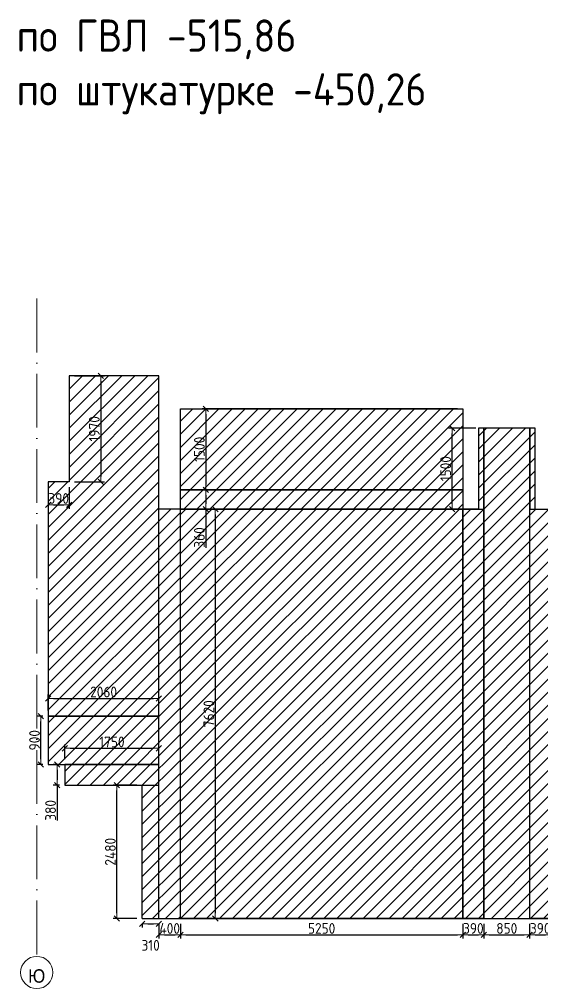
# Model space of a CAD drawing. Header units: millimetres. Extents: x 209 to 233005, y -171466 to 118936.
# Drawn here: x 86820 to 96532, y -2140 to 15894 of the extents above; entities that cross this region are included whole.
import ezdxf

# ---------------------------------------------------------------- set-up
doc = ezdxf.new("R2010")
doc.units = ezdxf.units.MM
doc.linetypes.add('50_200_ШТРИХ_1Т_ш5_п1_п1_', pattern=[1400, 1000, -200, 0, -200])
doc.layers.add('$AUDIT_BAD_LAYER1', color=7, linetype='Continuous')
doc.layers.add('ГВЛ', color=20, linetype='Continuous')
for name, color, linetype, lineweight, true_color in [('Оси-1', 7, 'Continuous', 20, 0xaaaaaa), ('Оси-2', 7, 'Continuous', 9, 0xaaaaaa), ('Оси-3', 7, '50_200_ШТРИХ_1Т_ш5_п1_п1_', 9, 0xaaaaaa)]:
    doc.layers.add(name, color=color, linetype=linetype, lineweight=lineweight, true_color=true_color)
for name, color, linetype, lineweight in [('Основные линии', 7, 'Continuous', 30), ('Пластиковые уголки', 1, 'Continuous', 30), ('Размеры', 7, 'Continuous', 15)]:
    doc.layers.add(name, color=color, linetype=linetype, lineweight=lineweight)
doc.styles.add('Arial', font='arial.ttf', dxfattribs={"width": 0.9, "height": 500})
doc.styles.add('СПДС', font='isocpeur.ttf', dxfattribs={"width": 0.9})
doc.dimstyles.new('Размера А3', dxfattribs={"dimtxt": 200, "dimasz": 100, "dimexe": 70, "dimexo": 100, "dimgap": 20, "dimtad": 1, "dimdec": 0, "dimrnd": 10, "dimzin": 0, "dimdsep": 46, "dimtxsty": 'СПДС', "dimblk": 'ARROWHEAD_6', "dimcen": 1, "dimclrd": 256, "dimclre": 256, "dimclrt": 256, "dimazin": 0, "dimtfac": 1, "dimtdec": 0, "dimtmove": 2, "dimatfit": 3, "dimfxl": 1, "dimtolj": 1, "dimtzin": 0, "dimarcsym": 0})

# ---------------------------------------------------------------- blocks, each defined once
blk = doc.blocks.new('ARROWHEAD_6')
at = {"color": 0, "linetype": 'Continuous'}
for p, q in [((0, 0), (-1, 0)), ((-0.5, -0.5), (0.5, 0.5))]:
    blk.add_line(p, q, dxfattribs=at)
blk = doc.blocks.new('*D35')
at = {"layer": 'Defpoints', "color": 0, "lineweight": 30, "transparency": 16777216}
for p in [(89416, 2331), (87666, 2032), (89416, 2032)]:
    blk.add_point(p, dxfattribs=at)
at = {"layer": 'Размеры', "lineweight": -2, "transparency": 16777216}
for p, q in [((87666, 2132), (87666, 2401)), ((89416, 2132), (89416, 2401)), ((87766, 2331), (89316, 2331))]:
    blk.add_line(p, q, dxfattribs=at)
at = {"layer": 'Размеры', "lineweight": -2, "transparency": 16777216, "xscale": 100, "yscale": 100, "zscale": 100, "rotation": 180}
blk.add_blockref('ARROWHEAD_6', (87666, 2331), dxfattribs=at)
at = {"layer": 'Размеры', "lineweight": -2, "transparency": 16777216, "xscale": 100, "yscale": 100, "zscale": 100}
blk.add_blockref('ARROWHEAD_6', (89416, 2331), dxfattribs=at)
at = {"layer": 'Размеры', "lineweight": 15, "transparency": 16777216, "insert": (88541, 2451), "char_height": 200, "attachment_point": 5, "style": 'СПДС'}
blk.add_mtext('\\A1;1750', dxfattribs=at)
blk = doc.blocks.new('*D36')
at = {"layer": 'Defpoints', "color": 0, "lineweight": 30, "transparency": 16777216}
for p in [(89416, 3260), (87356, 2932), (89416, 2932)]:
    blk.add_point(p, dxfattribs=at)
at = {"layer": 'Размеры', "lineweight": -2, "transparency": 16777216}
for p, q in [((87356, 3032), (87356, 3330)), ((87456, 3260), (89316, 3260)), ((89416, 3032), (89416, 3330))]:
    blk.add_line(p, q, dxfattribs=at)
at = {"layer": 'Размеры', "lineweight": -2, "transparency": 16777216, "xscale": 100, "yscale": 100, "zscale": 100, "rotation": 180}
blk.add_blockref('ARROWHEAD_6', (87356, 3260), dxfattribs=at)
at = {"layer": 'Размеры', "lineweight": -2, "transparency": 16777216, "xscale": 100, "yscale": 100, "zscale": 100}
blk.add_blockref('ARROWHEAD_6', (89416, 3260), dxfattribs=at)
at = {"layer": 'Размеры', "lineweight": 15, "transparency": 16777216, "insert": (88386, 3380), "char_height": 200, "attachment_point": 5, "style": 'СПДС'}
blk.add_mtext('\\A1;2060', dxfattribs=at)
blk = doc.blocks.new('*D37')
at = {"layer": 'Defpoints', "color": 0, "lineweight": 30, "transparency": 16777216}
for p in [(87746, 9262), (87746, 7292), (88334, 7292)]:
    blk.add_point(p, dxfattribs=at)
at = {"layer": 'Размеры', "lineweight": -2, "transparency": 16777216}
for p, q in [((87846, 9262), (88404, 9262)), ((88334, 9162), (88334, 7392)), ((87846, 7292), (88404, 7292))]:
    blk.add_line(p, q, dxfattribs=at)
at = {"layer": 'Размеры', "lineweight": -2, "transparency": 16777216, "xscale": 100, "yscale": 100, "zscale": 100}
for p, rotation in [((88334, 9262), 90), ((88334, 7292), 270)]:
    blk.add_blockref('ARROWHEAD_6', p, dxfattribs=dict(at, rotation=rotation))
at = {"layer": 'Размеры', "lineweight": 15, "transparency": 16777216, "insert": (88214, 8277), "char_height": 200, "attachment_point": 5, "rotation": 90, "style": 'СПДС'}
blk.add_mtext('\\A1;1970', dxfattribs=at)
blk = doc.blocks.new('*D38')
at = {"layer": 'Defpoints', "color": 0, "lineweight": 30, "transparency": 16777216}
for p in [(87356, 7292), (87746, 7292), (87746, 6860)]:
    blk.add_point(p, dxfattribs=at)
at = {"layer": 'Размеры', "lineweight": -2, "transparency": 16777216}
for p, q in [((87356, 7192), (87356, 6790)), ((87746, 7192), (87746, 6790)), ((87456, 6860), (87646, 6860))]:
    blk.add_line(p, q, dxfattribs=at)
at = {"layer": 'Размеры', "lineweight": -2, "transparency": 16777216, "xscale": 100, "yscale": 100, "zscale": 100, "rotation": 180}
blk.add_blockref('ARROWHEAD_6', (87356, 6860), dxfattribs=at)
at = {"layer": 'Размеры', "lineweight": -2, "transparency": 16777216, "xscale": 100, "yscale": 100, "zscale": 100}
blk.add_blockref('ARROWHEAD_6', (87746, 6860), dxfattribs=at)
at = {"layer": 'Размеры', "lineweight": 15, "transparency": 16777216, "insert": (87551, 6980), "char_height": 200, "attachment_point": 5, "style": 'СПДС'}
blk.add_mtext('\\A1;390', dxfattribs=at)
blk = doc.blocks.new('*D39')
at = {"layer": 'Defpoints', "color": 0, "lineweight": 30, "transparency": 16777216}
for p in [(88632, 1647), (89106, 1647), (89106, -833)]:
    blk.add_point(p, dxfattribs=at)
at = {"layer": 'Размеры', "lineweight": -2, "transparency": 16777216}
for p, q in [((89006, 1647), (88562, 1647)), ((88632, -733), (88632, 1547)), ((89006, -833), (88562, -833))]:
    blk.add_line(p, q, dxfattribs=at)
at = {"layer": 'Размеры', "lineweight": -2, "transparency": 16777216, "xscale": 100, "yscale": 100, "zscale": 100}
for p, rotation in [((88632, 1647), 90), ((88632, -833), 270)]:
    blk.add_blockref('ARROWHEAD_6', p, dxfattribs=dict(at, rotation=rotation))
at = {"layer": 'Размеры', "lineweight": 15, "transparency": 16777216, "insert": (88512, 407), "char_height": 200, "attachment_point": 5, "rotation": 90, "style": 'СПДС'}
blk.add_mtext('\\A1;2480', dxfattribs=at)
blk = doc.blocks.new('*D40')
at = {"layer": 'Defpoints', "color": 0, "lineweight": 30, "transparency": 16777216}
for p in [(89106, -833), (89416, -833), (89416, -934)]:
    blk.add_point(p, dxfattribs=at)
at = {"layer": 'Размеры', "lineweight": -2, "transparency": 16777216}
for p, q in [((89106, -933), (89106, -1004)), ((89206, -934), (89316, -934)), ((89416, -933), (89416, -1004))]:
    blk.add_line(p, q, dxfattribs=at)
at = {"layer": 'Размеры', "lineweight": -2, "transparency": 16777216, "xscale": 100, "yscale": 100, "zscale": 100, "rotation": 180}
blk.add_blockref('ARROWHEAD_6', (89106, -934), dxfattribs=at)
at = {"layer": 'Размеры', "lineweight": -2, "transparency": 16777216, "xscale": 100, "yscale": 100, "zscale": 100}
blk.add_blockref('ARROWHEAD_6', (89416, -934), dxfattribs=at)
at = {"layer": 'Размеры', "lineweight": 15, "transparency": 16777216, "insert": (89261, -1334), "char_height": 200, "attachment_point": 5, "style": 'СПДС'}
blk.add_mtext('\\A1;310', dxfattribs=at)
blk = doc.blocks.new('*D41')
at = {"layer": 'Defpoints', "color": 0, "lineweight": 30, "transparency": 16777216}
for p in [(89416, -833), (89816, -833), (89816, -1140)]:
    blk.add_point(p, dxfattribs=at)
at = {"layer": 'Размеры', "lineweight": -2, "transparency": 16777216}
for p, q in [((89416, -933), (89416, -1210)), ((89816, -933), (89816, -1210)), ((89516, -1140), (89716, -1140))]:
    blk.add_line(p, q, dxfattribs=at)
at = {"layer": 'Размеры', "lineweight": -2, "transparency": 16777216, "xscale": 100, "yscale": 100, "zscale": 100, "rotation": 180}
blk.add_blockref('ARROWHEAD_6', (89416, -1140), dxfattribs=at)
at = {"layer": 'Размеры', "lineweight": -2, "transparency": 16777216, "xscale": 100, "yscale": 100, "zscale": 100}
blk.add_blockref('ARROWHEAD_6', (89816, -1140), dxfattribs=at)
at = {"layer": 'Размеры', "lineweight": 15, "transparency": 16777216, "insert": (89616, -1020), "char_height": 200, "attachment_point": 5, "style": 'СПДС'}
blk.add_mtext('\\A1;400', dxfattribs=at)
blk = doc.blocks.new('*D42')
at = {"layer": 'Defpoints', "color": 0, "lineweight": 30, "transparency": 16777216}
for p in [(89816, -833), (95066, -833), (95066, -1140)]:
    blk.add_point(p, dxfattribs=at)
at = {"layer": 'Размеры', "lineweight": -2, "transparency": 16777216}
for p, q in [((89816, -933), (89816, -1210)), ((95066, -933), (95066, -1210)), ((89916, -1140), (94966, -1140))]:
    blk.add_line(p, q, dxfattribs=at)
at = {"layer": 'Размеры', "lineweight": -2, "transparency": 16777216, "xscale": 100, "yscale": 100, "zscale": 100, "rotation": 180}
blk.add_blockref('ARROWHEAD_6', (89816, -1140), dxfattribs=at)
at = {"layer": 'Размеры', "lineweight": -2, "transparency": 16777216, "xscale": 100, "yscale": 100, "zscale": 100}
blk.add_blockref('ARROWHEAD_6', (95066, -1140), dxfattribs=at)
at = {"layer": 'Размеры', "lineweight": 15, "transparency": 16777216, "insert": (92441, -1020), "char_height": 200, "attachment_point": 5, "style": 'СПДС'}
blk.add_mtext('\\A1;5250', dxfattribs=at)
blk = doc.blocks.new('*D43')
at = {"layer": 'Defpoints', "color": 0, "lineweight": 30, "transparency": 16777216}
for p in [(95066, -833), (95460, -833), (95460, -1140)]:
    blk.add_point(p, dxfattribs=at)
at = {"layer": 'Размеры', "lineweight": -2, "transparency": 16777216}
for p, q in [((95066, -933), (95066, -1210)), ((95460, -933), (95460, -1210)), ((95166, -1140), (95360, -1140))]:
    blk.add_line(p, q, dxfattribs=at)
at = {"layer": 'Размеры', "lineweight": -2, "transparency": 16777216, "xscale": 100, "yscale": 100, "zscale": 100, "rotation": 180}
blk.add_blockref('ARROWHEAD_6', (95066, -1140), dxfattribs=at)
at = {"layer": 'Размеры', "lineweight": -2, "transparency": 16777216, "xscale": 100, "yscale": 100, "zscale": 100}
blk.add_blockref('ARROWHEAD_6', (95460, -1140), dxfattribs=at)
at = {"layer": 'Размеры', "lineweight": 15, "transparency": 16777216, "insert": (95263, -1020), "char_height": 200, "attachment_point": 5, "style": 'СПДС'}
blk.add_mtext('\\A1;390', dxfattribs=at)
blk = doc.blocks.new('*D44')
at = {"layer": 'Defpoints', "color": 0, "lineweight": 30, "transparency": 16777216}
for p in [(95460, -833), (96310, -833), (96310, -1140)]:
    blk.add_point(p, dxfattribs=at)
at = {"layer": 'Размеры', "lineweight": -2, "transparency": 16777216}
for p, q in [((95460, -933), (95460, -1210)), ((96310, -933), (96310, -1210)), ((95560, -1140), (96210, -1140))]:
    blk.add_line(p, q, dxfattribs=at)
at = {"layer": 'Размеры', "lineweight": -2, "transparency": 16777216, "xscale": 100, "yscale": 100, "zscale": 100, "rotation": 180}
blk.add_blockref('ARROWHEAD_6', (95460, -1140), dxfattribs=at)
at = {"layer": 'Размеры', "lineweight": -2, "transparency": 16777216, "xscale": 100, "yscale": 100, "zscale": 100}
blk.add_blockref('ARROWHEAD_6', (96310, -1140), dxfattribs=at)
at = {"layer": 'Размеры', "lineweight": 15, "transparency": 16777216, "insert": (95885, -1020), "char_height": 200, "attachment_point": 5, "style": 'СПДС'}
blk.add_mtext('\\A1;850', dxfattribs=at)
blk = doc.blocks.new('*D45')
at = {"layer": 'Defpoints', "color": 0, "lineweight": 30, "transparency": 16777216}
for p in [(96310, -833), (96704, -833), (96704, -1140)]:
    blk.add_point(p, dxfattribs=at)
at = {"layer": 'Размеры', "lineweight": -2, "transparency": 16777216}
for p, q in [((96310, -933), (96310, -1210)), ((96704, -933), (96704, -1210)), ((96410, -1140), (96604, -1140))]:
    blk.add_line(p, q, dxfattribs=at)
at = {"layer": 'Размеры', "lineweight": -2, "transparency": 16777216, "xscale": 100, "yscale": 100, "zscale": 100, "rotation": 180}
blk.add_blockref('ARROWHEAD_6', (96310, -1140), dxfattribs=at)
at = {"layer": 'Размеры', "lineweight": -2, "transparency": 16777216, "xscale": 100, "yscale": 100, "zscale": 100}
blk.add_blockref('ARROWHEAD_6', (96704, -1140), dxfattribs=at)
at = {"layer": 'Размеры', "lineweight": 15, "transparency": 16777216, "insert": (96507, -1020), "char_height": 200, "attachment_point": 5, "style": 'СПДС'}
blk.add_mtext('\\A1;390', dxfattribs=at)
blk = doc.blocks.new('*D65')
at = {"layer": 'Defpoints', "color": 0, "lineweight": 30, "transparency": 16777216}
for p in [(94868, 8287), (95410, 8287), (95460, 6782)]:
    blk.add_point(p, dxfattribs=at)
at = {"layer": 'Размеры', "lineweight": -2, "transparency": 16777216}
for p, q in [((95310, 8287), (94798, 8287)), ((94868, 6882), (94868, 8187)), ((95360, 6782), (94798, 6782))]:
    blk.add_line(p, q, dxfattribs=at)
at = {"layer": 'Размеры', "lineweight": -2, "transparency": 16777216, "xscale": 100, "yscale": 100, "zscale": 100}
for p, rotation in [((94868, 8287), 90), ((94868, 6782), 270)]:
    blk.add_blockref('ARROWHEAD_6', p, dxfattribs=dict(at, rotation=rotation))
at = {"layer": 'Размеры', "lineweight": 15, "transparency": 16777216, "insert": (94748, 7535), "char_height": 200, "attachment_point": 5, "rotation": 90, "style": 'СПДС'}
blk.add_mtext('\\A1;1500', dxfattribs=at)
blk = doc.blocks.new('*D75')
at = {"layer": 'Defpoints', "color": 0, "lineweight": 30, "transparency": 16777216}
for p in [(95066, 7142), (90288, 6782), (95066, 6782)]:
    blk.add_point(p, dxfattribs=at)
at = {"layer": 'Размеры', "lineweight": -2, "transparency": 16777216}
for p, q in [((94966, 7142), (90218, 7142)), ((90288, 7042), (90288, 6882)), ((94966, 6782), (90218, 6782)), ((90288, 6782), (90288, 6064))]:
    blk.add_line(p, q, dxfattribs=at)
at = {"layer": 'Размеры', "lineweight": -2, "transparency": 16777216, "xscale": 100, "yscale": 100, "zscale": 100}
for p, rotation in [((90288, 7142), 90), ((90288, 6782), 270)]:
    blk.add_blockref('ARROWHEAD_6', p, dxfattribs=dict(at, rotation=rotation))
at = {"layer": 'Размеры', "lineweight": 15, "transparency": 16777216, "insert": (90168, 6255), "char_height": 200, "attachment_point": 5, "rotation": 90, "style": 'СПДС'}
blk.add_mtext('\\A1;360', dxfattribs=at)
blk = doc.blocks.new('*D76')
at = {"layer": 'Defpoints', "color": 0, "lineweight": 30, "transparency": 16777216}
for p in [(95066, 8647), (90288, 7142), (95066, 7142)]:
    blk.add_point(p, dxfattribs=at)
at = {"layer": 'Размеры', "lineweight": -2, "transparency": 16777216}
for p, q in [((94966, 8647), (90218, 8647)), ((90288, 8547), (90288, 7242)), ((94966, 7142), (90218, 7142))]:
    blk.add_line(p, q, dxfattribs=at)
at = {"layer": 'Размеры', "lineweight": -2, "transparency": 16777216, "xscale": 100, "yscale": 100, "zscale": 100}
for p, rotation in [((90288, 8647), 90), ((90288, 7142), 270)]:
    blk.add_blockref('ARROWHEAD_6', p, dxfattribs=dict(at, rotation=rotation))
at = {"layer": 'Размеры', "lineweight": 15, "transparency": 16777216, "insert": (90168, 7895), "char_height": 200, "attachment_point": 5, "rotation": 90, "style": 'СПДС'}
blk.add_mtext('\\A1;1500', dxfattribs=at)
blk = doc.blocks.new('*D77')
at = {"layer": 'Defpoints', "color": 0, "lineweight": 30, "transparency": 16777216}
for p in [(89816, 6782), (89816, -833), (90464, -833)]:
    blk.add_point(p, dxfattribs=at)
at = {"layer": 'Размеры', "lineweight": -2, "transparency": 16777216}
for p, q in [((89916, 6782), (90534, 6782)), ((90464, 6682), (90464, -733)), ((89916, -833), (90534, -833))]:
    blk.add_line(p, q, dxfattribs=at)
at = {"layer": 'Размеры', "lineweight": -2, "transparency": 16777216, "xscale": 100, "yscale": 100, "zscale": 100}
for p, rotation in [((90464, 6782), 90), ((90464, -833), 270)]:
    blk.add_blockref('ARROWHEAD_6', p, dxfattribs=dict(at, rotation=rotation))
at = {"layer": 'Размеры', "lineweight": 15, "transparency": 16777216, "insert": (90344, 2975), "char_height": 200, "attachment_point": 5, "rotation": 90, "style": 'СПДС'}
blk.add_mtext('\\A1;7620', dxfattribs=at)
blk = doc.blocks.new('Ось сетки - Круг_Ø6_00__ISO-2_5_0_9K_-17386508-АИ_План этажа Радиаторы_2')
at = {"layer": 'Оси-1'}
blk.add_circle((0, 0), 3, dxfattribs=at)
blk = doc.blocks.new('*D233')
at = {"layer": 'Defpoints', "color": 0, "lineweight": 30, "transparency": 16777216}
for p in [(87221, 2932), (87356, 2932), (87356, 2032)]:
    blk.add_point(p, dxfattribs=at)
at = {"layer": 'Размеры', "lineweight": -2, "transparency": 16777216}
for p, q in [((87256, 2932), (87151, 2932)), ((87221, 2132), (87221, 2832)), ((87256, 2032), (87151, 2032))]:
    blk.add_line(p, q, dxfattribs=at)
at = {"layer": 'Размеры', "lineweight": -2, "transparency": 16777216, "xscale": 100, "yscale": 100, "zscale": 100}
for p, rotation in [((87221, 2932), 90), ((87221, 2032), 270)]:
    blk.add_blockref('ARROWHEAD_6', p, dxfattribs=dict(at, rotation=rotation))
at = {"layer": 'Размеры', "lineweight": 15, "transparency": 16777216, "insert": (87101, 2482), "char_height": 200, "attachment_point": 5, "rotation": 90, "style": 'СПДС'}
blk.add_mtext('\\A1;900', dxfattribs=at)
blk = doc.blocks.new('*D234')
at = {"layer": 'Defpoints', "color": 0, "lineweight": 30, "transparency": 16777216}
for p in [(87666, 2032), (87520, 1647), (87666, 1647)]:
    blk.add_point(p, dxfattribs=at)
at = {"layer": 'Размеры', "lineweight": -2, "transparency": 16777216}
for p, q in [((87566, 2032), (87450, 2032)), ((87520, 1932), (87520, 1747)), ((87566, 1647), (87450, 1647)), ((87520, 1647), (87520, 986))]:
    blk.add_line(p, q, dxfattribs=at)
at = {"layer": 'Размеры', "lineweight": -2, "transparency": 16777216, "xscale": 100, "yscale": 100, "zscale": 100}
for p, rotation in [((87520, 2032), 90), ((87520, 1647), 270)]:
    blk.add_blockref('ARROWHEAD_6', p, dxfattribs=dict(at, rotation=rotation))
at = {"layer": 'Размеры', "lineweight": 15, "transparency": 16777216, "insert": (87400, 1177), "char_height": 200, "attachment_point": 5, "rotation": 90, "style": 'СПДС'}
blk.add_mtext('\\A1;380', dxfattribs=at)

msp = doc.modelspace()

# ---------------------------------------------------------------- hatches: boundary and pattern name
at = {"layer": '$AUDIT_BAD_LAYER1', "transparency": 33554559}
h = msp.add_hatch(dxfattribs=at)
h.set_pattern_fill('ANSI31', color=3, scale=54)
h.set_pattern_definition([(45, (89816.5, -832.78), (-121.23346, 121.23346), [])])
h.paths.add_polyline_path([(119743.3, -832.8), (119743.3, 6782.2), (125073.3, 6782.2), (125073.3, -832.8)])
h.paths.add_polyline_path([(89816.5, -832.8), (89816.5, 6782.2), (95066.5, 6782.2), (95066.5, -832.8)])
h.paths.add_polyline_path([(106153.3, -832.8), (106153.3, 6782.2), (111303.3, 6782.2), (111303.3, -832.8)])
h.paths.add_polyline_path([(112953.3, -832.8), (112953.3, 6782.2), (118073.3, 6782.2), (118073.3, -832.8)])
h.paths.add_polyline_path([(102453.3, -832.8), (102453.3, 6782.2), (104473.3, 6782.2), (104473.3, -832.8)])
h.paths.add_polyline_path([(96704.5, -832.8), (96704.5, 6782.2), (98304.5, 6782.2), (98304.5, -832.8), (96810.5, -832.8)])
at = {"layer": 'ГВЛ', "lineweight": 30, "transparency": 33554559}
h = msp.add_hatch(dxfattribs=at)
h.set_pattern_fill('ANSI31', color=5, scale=54)
h.set_pattern_definition([(45, (87356.5, -832.78), (-121.23346, 121.23346), [])])
h.paths.add_polyline_path([(87356.5, 2932.2), (87356.5, 7292.2), (87746.5, 7292.2), (87746.5, 9262.2), (89416.5, 9262.2), (89416.5, 2932.2)])
h.paths.add_polyline_path([(99639.7, -832.8), (99639.7, 5867.2), (101179.7, 5867.2), (101179.7, -832.8)])
h.paths.add_polyline_path([(101403.3, 5929), (101415.4, 8587.2), (102093.3, 8587.2), (102093.3, 6782.2), (102453.3, 6782.2), (102453.3, -832.8), (101403.3, -832.8)])
h.paths.add_polyline_path([(98304.5, -832.8), (98304.5, 6782.2), (98664.5, 6782.2), (98664.5, 8587.2), (99354.5, 8587.2), (99354.5, 5868.4), (99354.5, -832.8)])
h.paths.add_polyline_path([(118453.3, -832.8), (118453.3, 8287.2), (119353.3, 8287.2), (119353.3, -832.8)])
h.paths.add_polyline_path([(119743.3, 7142.2), (119743.3, 8647.2), (125073.3, 8647.2), (125073.3, 7142.2)])
h.paths.add_polyline_path([(89816.5, 7142.2), (89816.5, 8647.2), (95066.5, 8647.2), (95066.5, 7142.2)])
h.paths.add_polyline_path([(111713.3, -832.8), (111713.3, 8287.2), (112563.3, 8287.2), (112563.3, -832.8)])
h.paths.add_polyline_path([(106153.3, 7142.2), (106153.3, 8647.2), (111303.3, 8647.2), (111303.3, 7142.2)])
h.paths.add_polyline_path([(95460.5, -832.8), (95460.5, 8287.2), (96310.5, 8287.2), (96310.5, -832.8)])
h.paths.add_polyline_path([(112953.3, 7142.2), (112953.3, 8647.2), (118073.3, 8647.2), (118073.3, 7142.2)])
h.paths.add_polyline_path([(105212.2, -832.8), (105212.2, 8287.2), (105743.3, 8287.2), (105743.3, -832.8)])
h.paths.add_polyline_path([(104473.3, -832.8), (104473.3, 6782.2), (104893.3, 6782.2), (104893.3, -832.8)])
h.paths.add_polyline_path([(105743.3, -832.8), (105743.3, 6782.2), (106153.3, 6782.2), (106153.3, -832.8)])
h.paths.add_polyline_path([(111303.3, -832.8), (111303.3, 6782.2), (111713.3, 6782.2), (111713.3, -832.8)])
h.paths.add_polyline_path([(125073.3, -832.8), (125073.3, 6782.2), (125473.3, 6782.2), (125473.3, -832.8)])
h.paths.add_polyline_path([(89416.5, 6782.2), (89816.5, 6782.2), (89816.5, -832.8), (89416.5, -832.8), (89416.5, 1647.2)])
h.paths.add_polyline_path([(96310.5, -832.8), (96310.5, 6782.2), (96704.5, 6782.2), (96704.5, -832.8)])
h.paths.add_polyline_path([(95066.5, -832.8), (95066.5, 6782.2), (95460.5, 6782.2), (95460.5, -832.8)])
h.paths.add_polyline_path([(112563.3, -832.8), (112563.3, 6782.2), (112953.3, 6782.2), (112953.3, -832.8)])
h.paths.add_polyline_path([(119353.3, -832.8), (119353.3, 6782.2), (119743.3, 6782.2), (119743.3, -832.8)])
h.paths.add_polyline_path([(104893.3, -832.8), (104893.3, 8287.2), (105212.2, 8287.2), (105212.2, -832.8)])
h.paths.add_polyline_path([(118073.3, -832.8), (118073.3, 6782.2), (118453.3, 6782.2), (118453.3, -832.8)])
h.paths.add_polyline_path([(99892.5, 6217.2), (99892.5, 8834.5), (100957.8, 8840.6), (100944.8, 6217.2)])
h.paths.add_polyline_path([(125473.3, -832.8), (125473.3, 6782.2), (125773.3, 6782.2), (125773.3, -832.8)])
h.paths.add_polyline_path([(119743.3, 6782.2), (119743.3, 7142.2), (125073.3, 7142.2), (125073.3, 6782.2)])
h.paths.add_polyline_path([(89816.5, 6782.2), (89816.5, 7142.2), (95066.5, 7142.2), (95066.5, 6782.2)])
h.paths.add_polyline_path([(106153.3, 6782.2), (106153.3, 7142.2), (111303.3, 7142.2), (111303.3, 6782.2)])
h.paths.add_polyline_path([(87356.5, 2032.2), (87356.5, 2932.2), (89416.5, 2932.2), (89416.5, 2032.2)])
h.paths.add_polyline_path([(112953.3, 6782.2), (112953.3, 7142.2), (118073.3, 7142.2), (118073.3, 6782.2)])
h.paths.add_polyline_path([(99354.5, 5868.4), (99354.5, 8834.5), (99892.7, 8834.5), (99892.5, 8834.5), (99892.5, 6217.2)])
h.paths.add_polyline_path([(100944.8, 6217.2), (100957.8, 8840.6), (101416.5, 8834.5), (101415.4, 8587.2), (101403.3, 8587.2), (101403.3, 5929)])
h.paths.add_polyline_path([(89106.5, -832.8), (89106.5, 1647.2), (89416.5, 1647.2), (89416.5, -832.8)])
h.paths.add_polyline_path([(87666.5, 1647.2), (87666.5, 2032.2), (89416.5, 2032.2), (89416.5, 1647.2)])
h.paths.add_polyline_path([(99639.7, 5867.2), (99892.5, 6217.2), (100944.8, 6217.2), (101179.7, 5867.2)])
h.paths.add_polyline_path([(95360.5, 6782.2), (95360.5, 8287.2), (95460.5, 8287.2), (95460.5, 6782.2)])
h.paths.add_polyline_path([(119353.3, 6782.2), (119353.3, 8287.2), (119453.3, 8287.2), (119453.3, 6782.2)])
h.paths.add_polyline_path([(118353.3, 6782.2), (118353.3, 8287.2), (118453.3, 8287.2), (118453.3, 6782.2)])
h.paths.add_polyline_path([(112563.3, 6782.2), (112563.3, 8287.2), (112663.3, 8287.2), (112663.3, 6782.2)])
h.paths.add_polyline_path([(111613.3, 6782.2), (111613.3, 8287.2), (111713.3, 8287.2), (111713.3, 6782.2)])
h.paths.add_polyline_path([(104793.3, 6782.2), (104793.3, 8287.2), (104893.3, 8287.2), (104893.3, 6782.2)])
h.paths.add_polyline_path([(96310.5, 6782.2), (96310.5, 8287.2), (96410.5, 8287.2), (96410.5, 6782.2)])
h.paths.add_polyline_path([(105743.3, 6782.2), (105743.3, 8287.2), (105843.3, 8287.2), (105843.3, 6782.2)])

# ---------------------------------------------------------------- linework, layer by layer
at = {"layer": 'Оси-3'}
msp.add_line((87142.8, 10698.4), (87142.8, -1516.5), dxfattribs=at)
at = {"layer": 'Основные линии'}
for p, q in [((89106.5, -832.8), (89416.5, -832.8)), ((89416.5, -832.8), (89816.5, -832.8)), ((89816.5, -832.8), (95066.5, -832.8)), ((95066.5, -832.8), (95460.5, -832.8)), ((95460.5, -832.8), (96310.5, -832.8)), ((96310.5, -832.8), (96810.5, -832.8))]:
    msp.add_line(p, q, dxfattribs=at)
for points in [[(87356.5, 7292.2), (87356.5, 2932.2), (89416.5, 2932.2), (89416.5, 9262.2), (87746.5, 9262.2)], [(87746.5, 9262.2), (87746.5, 7292.2), (87356.5, 7292.2)], [(89816.5, -832.8), (89816.5, 6782.2), (89416.5, 6782.2)], [(89106.5, -832.8), (89106.5, 1647.2)], [(89106.5, 1647.2), (89416.5, 1647.2)], [(89416.5, -832.8), (89416.5, 1647.2)], [(89816.5, -832.8), (89816.5, 1647.2)]]:
    msp.add_lwpolyline(points, dxfattribs=at)
for points in [[(95066.5, 7142.2), (89816.5, 7142.2), (89816.5, 8647.2), (95066.5, 8647.2)], [(95460.5, 8287.2), (95360.5, 8287.2), (95360.5, 6782.2), (95460.5, 6782.2)], [(95460.5, -832.8), (96310.5, -832.8), (96310.5, 8287.2), (95460.5, 8287.2)], [(96410.5, 8287.2), (96310.5, 8287.2), (96310.5, 6782.2), (96410.5, 6782.2)], [(89816.5, 7142.2), (95066.5, 7142.2), (95066.5, 6782.2), (89816.5, 6782.2)], [(89816.5, 6782.2), (95066.5, 6782.2), (95066.5, -832.8), (89816.5, -832.8)], [(95066.5, 6782.2), (95460.5, 6782.2), (95460.5, -832.8), (95066.5, -832.8)], [(96310.5, 6782.2), (96704.5, 6782.2), (96704.5, -832.8), (96310.5, -832.8)], [(87356.5, 2032.2), (89416.5, 2032.2), (89416.5, 2932.2), (87356.5, 2932.2)], [(87666.5, 1647.2), (89416.5, 1647.2), (89416.5, 2032.2), (87666.5, 2032.2)]]:
    msp.add_lwpolyline(points, close=True, dxfattribs=at)
at = {"layer": 'Пластиковые уголки'}
msp.add_lwpolyline([(89416.5, 1647.2), (89416.5, 9262.2)], dxfattribs=at)
at = {"layer": 'Пластиковые уголки', "color": 1}
for points in [[(95460.5, -832.8), (95460.5, 8287.2)], [(96310.5, -832.8), (96310.5, 8287.2)], [(89816.5, 7142.2), (95066.5, 7142.2)]]:
    msp.add_lwpolyline(points, dxfattribs=at)

# ---------------------------------------------------------------- block references
at = {"layer": 'Оси-1', "xscale": 100, "yscale": 100, "zscale": 100, "rotation": 179.9999999999998}
msp.add_blockref('Ось сетки - Круг_Ø6_00__ISO-2_5_0_9K_-17386508-АИ_План этажа Радиаторы_2', (87142.8, -1840), dxfattribs=at)

# ---------------------------------------------------------------- texts
at = {"layer": 'Оси-2', "insert": (87142.6, -1906.4), "char_height": 250, "width": 428.4, "attachment_point": 5, "line_spacing_factor": 0.936439, "style": 'Arial'}
msp.add_mtext('\\pxqc,t4.572,9.144,13.716,18.288,22.86,27.432,32.004,36.576,41.148,45.72,50.292,54.864,59.436,64.008,68.58,73.152,77.724,82.296,86.868,91.44,96.012,100.584,105.156,109.728,114.3,118.872,123.444,128.016,132.588,137.16,141.732,146.304;Ю', dxfattribs=at)
at = {"layer": 'Основные линии', "color": 0, "insert": (86767.1, 15892.5), "char_height": 600, "attachment_point": 1, "style": 'СПДС'}
msp.add_mtext_dynamic_manual_height_columns('по ГВЛ -515,86 ^Jпо штукатурке -450,26', width=24721.459, gutter_width=12.5, heights=[0], dxfattribs=at)

# ---------------------------------------------------------------- dimensions: what is measured, and where the dimension line sits
at = {"layer": 'Размеры', "lineweight": 15}
for base, p1, p2, picture, middle in [((88334.2, 7292.2), (87746.5, 9262.2), (87746.5, 7292.2), '*D37', (88214.2, 8277.2)), ((90287.9, 7142.2), (95066.5, 8647.2), (95066.5, 7142.2), '*D76', (90167.9, 7894.7)), ((94868, 8287.2), (95460.5, 6782.2), (95410.5, 8287.2), '*D65', (94748, 7534.7)), ((90463.5, -832.8), (89816.5, 6782.2), (89816.5, -832.8), '*D77', (90343.5, 2974.7)), ((88631.7, 1647.2), (89106.5, -832.8), (89106.5, 1647.2), '*D39', (88511.7, 407.2))]:
    dim = msp.add_linear_dim(base=base, p1=p1, p2=p2, angle=90, dimstyle='Размера А3', dxfattribs=at)
    dim.commit()
    dim.dimension.update_dxf_attribs({"geometry": picture, "text_midpoint": middle})
for base, p1, p2, picture, middle in [((87746.5, 6860), (87356.5, 7292.2), (87746.5, 7292.2), '*D38', (87551.5, 6980)), ((89416.5, 3259.6), (87356.5, 2932.2), (89416.5, 2932.2), '*D36', (88386.5, 3379.6)), ((89416.5, 2331.5), (87666.5, 2032.2), (89416.5, 2032.2), '*D35', (88541.5, 2451.5)), ((89416.5, -934.2), (89106.5, -832.8), (89416.5, -832.8), '*D40', (89261.5, -1334.2)), ((89816.5, -1140.3), (89416.5, -832.8), (89816.5, -832.8), '*D41', (89616.5, -1020.3)), ((95066.5, -1140.3), (89816.5, -832.8), (95066.5, -832.8), '*D42', (92441.5, -1020.3)), ((95460.5, -1140.3), (95066.5, -832.8), (95460.5, -832.8), '*D43', (95263.5, -1020.3)), ((96310.5, -1140.3), (95460.5, -832.8), (96310.5, -832.8), '*D44', (95885.5, -1020.3)), ((96704.5, -1140.3), (96310.5, -832.8), (96704.5, -832.8), '*D45', (96507.5, -1020.3))]:
    dim = msp.add_linear_dim(base=base, p1=p1, p2=p2, dimstyle='Размера А3', dxfattribs=at)
    dim.commit()
    dim.dimension.update_dxf_attribs({"geometry": picture, "text_midpoint": middle})
dim = msp.add_linear_dim(base=(90287.9, 6782.2), p1=(95066.5, 7142.2), p2=(95066.5, 6782.2), angle=90, dimstyle='Размера А3', override={"dimtmove": 0}, dxfattribs=at)
dim.commit()
dim.dimension.update_dxf_attribs({"geometry": '*D75', "text_midpoint": (90287.9, 6254.7), "dimtype": 160})
at = {"layer": 'Размеры', "color": 5, "lineweight": 15}
dim = msp.add_linear_dim(base=(87221.1, 2932.2), p1=(87356.5, 2032.2), p2=(87356.5, 2932.2), angle=90, dimstyle='Размера А3', dxfattribs=at)
dim.commit()
dim.dimension.update_dxf_attribs({"geometry": '*D233', "text_midpoint": (87101.1, 2482.2)})
dim = msp.add_linear_dim(base=(87519.5, 1647.2), p1=(87666.5, 2032.2), p2=(87666.5, 1647.2), angle=90, dimstyle='Размера А3', override={"dimtmove": 0}, dxfattribs=at)
dim.commit()
dim.dimension.update_dxf_attribs({"geometry": '*D234', "text_midpoint": (87519.5, 1177.1), "dimtype": 160})

doc.saveas('drawing.dxf')
